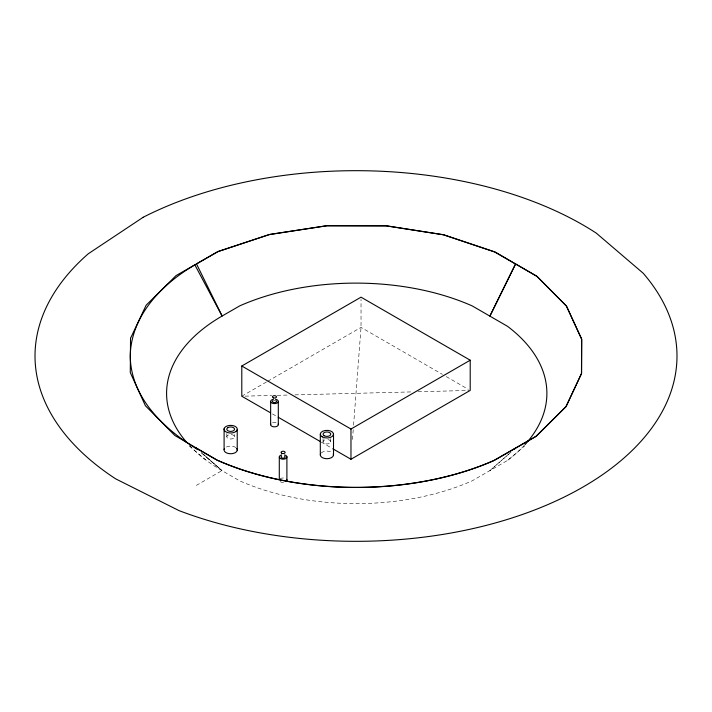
<?xml version="1.0" encoding="UTF-8"?>
<svg xmlns="http://www.w3.org/2000/svg" width="712" height="712" viewBox="0 0 712 712"><rect width="100%" height="100%" fill="white"/><g stroke="black" fill="none" stroke-linecap="round" stroke-linejoin="round"><path stroke-width="0.53" stroke-dasharray="3.56 2.67" d="M352.485 439.473L353.232 429.585M353.57 425.189L361.029 327.387L361.029 299.325M508.902 453.909L489.883 470.614L511.43 451.773M189.632 445.632A189.33 109.31 0 0 0 221.966 470.614L239.588 480.796A190.967 110.253 0 0 0 472.092 480.876L507.362 460.531L524.815 445.881M241.795 396.228L266.795 381.792M267.757 381.24L361.029 327.387L442.428 374.387M196.316 485.406L221.966 470.614L201.532 452.716M245.124 396.139L271.735 395.463M277.28 395.32L289.473 395.018M295.017 394.875L412.551 391.885M418.095 391.742L469.092 390.452M235.814 447.545L234.568 446.851A6.604 3.809 0 0 0 225.339 447.67M446.264 376.595L468.291 389.313M272.438 413.921L277.226 416.68M321.281 442.116L331.819 448.195M189.161 445.828L205.652 459.863M201.291 452.796L221.966 470.614L202.884 453.936M330.751 438.503L330.751 441.76M323.07 438.503L323.07 441.76M234.506 434.614L234.506 436.776M226.825 433.528L226.825 436.776M524.308 445.374A190.967 110.253 0 0 1 507.362 460.531M321.192 453.001A6.604 3.809 0 0 1 331.578 452.209M283.59 482.398A3.836 2.216 0 0 1 280.047 481.543M280.056 478.847A3.836 2.216 0 0 1 285.441 478.446M272.554 422.714A3.836 2.216 0 0 1 276.398 422.714M273.951 400.278A2.029 1.175 0 0 1 275.001 400.278M327.903 439.615A3.836 2.216 0 0 1 330.057 443.024A3.836 2.216 0 0 1 323.764 443.024A3.836 2.216 0 0 1 325.918 439.615M227.947 435.21L227.342 435.673A3.836 2.216 0 0 0 228.33 438.539A3.836 2.216 0 0 0 233.376 438.352L233.99 437.889A3.836 2.216 0 0 0 233.002 435.023A3.836 2.216 0 0 0 227.947 435.21"/><path stroke-width="1.07" d="M270.524 412.809L241.795 396.228L241.795 366.004L361.029 297.162L470.205 360.201L470.205 390.416L350.972 459.258L332.78 448.756M241.795 366.004L350.972 429.033L470.205 360.201M278.187 417.232L320.329 441.565M196.245 448.133L217.24 460.263A227.644 131.426 0 0 0 494.404 460.361L536.447 436.109L566.191 406.41L581.606 373.275L581.633 338.965L566.289 305.813L536.608 276.096L515.604 263.956L489.883 316.119L515.533 264.001L494.546 251.879L443.113 234.711L385.753 225.811L326.354 225.793L268.967 234.648L217.516 251.781L196.503 263.894L222.117 316.03A189.33 109.31 0 0 0 186.758 442.464M197.162 449.236C163.965 428.927 130.741 397.75 130.225 355.973C130.999 315.701 161.962 284.017 194.857 264.882L222.117 316.03L239.757 305.857A190.967 110.253 0 0 1 472.261 305.938L507.496 326.301A190.967 110.253 0 0 1 525.038 444.573M195.809 447.706L198.256 449.851M350.972 429.033L350.972 459.258M333.51 434.169L333.51 454.906M320.311 434.169L320.311 454.906M286.9 456.695L286.9 479.915M279.291 457.255L279.291 479.381M278.312 401.408L278.312 424.628M270.64 401.408L270.64 424.628M237.23 429.612L237.23 450.34M224.102 428.775L224.102 449.512M333.287 453.918A6.604 3.809 0 0 1 326.906 458.715A6.604 3.809 0 0 1 320.534 453.918M236.704 448.391A6.604 3.809 0 0 1 235.983 452.182L234.791 452.903A6.604 3.809 0 0 1 226.754 453.001A6.604 3.809 0 0 1 224.511 448.542M286.642 479.354A3.836 2.216 0 0 1 286.9 480.493M278.187 424.058A3.836 2.216 0 0 1 274.476 426.844A3.836 2.216 0 0 1 270.765 424.058M275.918 400.58A2.029 1.175 0 0 1 275.918 402.236A2.029 1.175 0 0 1 273.043 402.236A2.029 1.175 0 0 1 273.043 400.58M284.533 456.143A2.029 1.175 0 0 1 284.533 457.807A2.029 1.175 0 0 1 281.658 457.807A2.029 1.175 0 0 1 281.658 456.143M284.569 454.932A3.836 2.216 0 0 1 286.135 458.332A3.836 2.216 0 0 1 280.047 458.323A3.836 2.216 0 0 1 281.64 454.932M275.473 399.272A3.836 2.216 0 0 1 277.618 402.68A3.836 2.216 0 0 1 271.334 402.68A3.836 2.216 0 0 1 273.479 399.272M130.536 338.298L130.287 372.59L145.417 405.751L174.894 435.522L216.715 459.881A227.537 131.364 0 0 0 493.745 460.557L535.922 436.412L565.844 406.792L581.464 373.702L581.713 339.41L566.583 306.249L537.106 276.478L495.285 252.119L443.968 234.853L386.661 225.829L327.262 225.686L269.821 234.417L218.255 251.443L176.078 275.589L146.156 305.208L130.536 338.298M515.515 448.097L513.859 449.548L515.577 448.151M227.947 427.627L227.342 428.081A3.836 2.216 0 0 0 228.33 430.947A3.836 2.216 0 0 0 233.376 430.76L233.99 430.297A3.836 2.216 0 0 0 233.002 427.431A3.836 2.216 0 0 0 227.947 427.627M143.156 217.276L88.226 253.81A320.987 185.316 0 0 0 115.727 478.882L178.997 510.602A320.987 185.316 0 0 0 568.843 494.724A320.987 185.316 0 0 0 643.176 273.212L596.273 233.118A320.987 185.316 0 0 0 143.156 217.276M235.983 431.445L234.791 432.166A6.604 3.809 0 0 1 225.891 431.828A6.604 3.809 0 0 1 225.704 426.675A6.604 3.809 0 0 1 234.568 426.123L235.814 426.808A6.604 3.809 0 0 1 235.983 431.445M322.242 436.865A6.604 3.809 0 0 0 333.287 435.157A6.604 3.809 0 0 0 325.197 430.484A6.604 3.809 0 0 0 322.242 436.865M324.191 435.735A3.836 2.216 0 0 0 330.617 434.738A3.836 2.216 0 0 0 325.918 432.024A3.836 2.216 0 0 0 324.191 435.735M273.461 397.866A2.029 1.175 0 0 0 276.505 396.851A2.029 1.175 0 0 0 273.461 395.827A2.029 1.175 0 0 0 273.461 397.866M281.658 453.241A2.029 1.175 0 0 0 285.058 452.716A2.029 1.175 0 0 0 282.566 451.283A2.029 1.175 0 0 0 281.658 453.241"/></g></svg>
